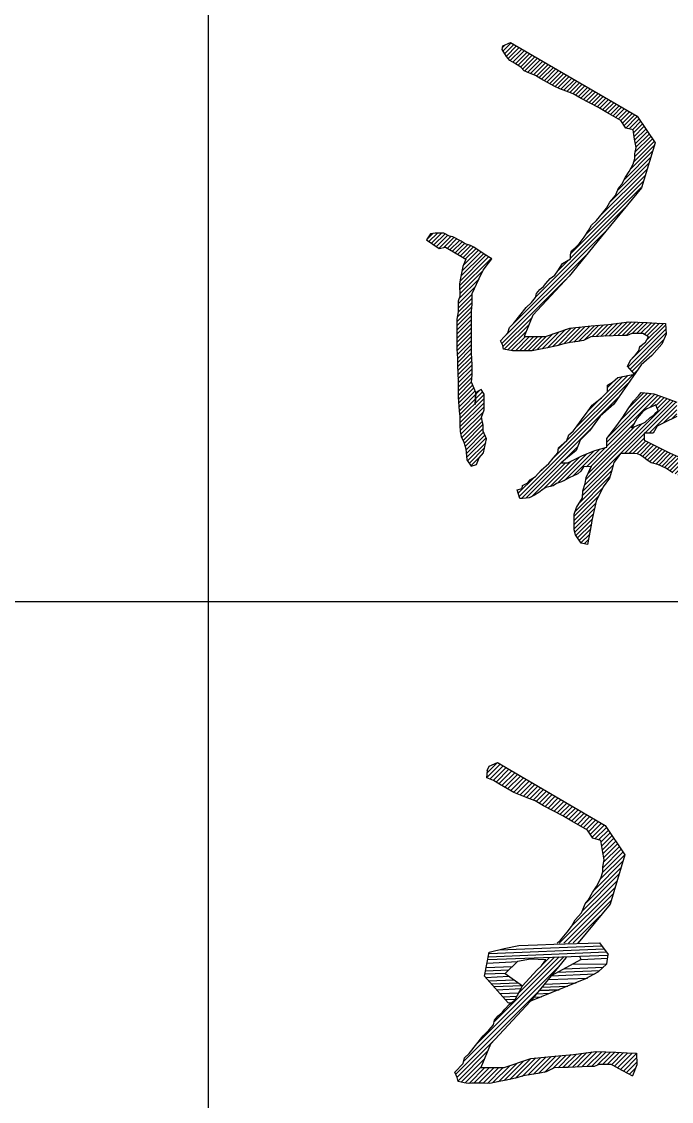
# Model space of a CAD drawing. Extents: x 14207793 to 14719554, y -1675802 to -1228715.
# Drawn here: x 14265126 to 14265692, y -1297161 to -1296219 of the extents above; entities that cross this region are included whole.
import ezdxf

# ---------------------------------------------------------------- set-up
doc = ezdxf.new("R2010")
doc.units = 0
doc.header["$LTSCALE"] = 500
doc.header["$MEASUREMENT"] = 0
doc.layers.get('0').update_dxf_attribs({"linetype": 'CONTINUOUS'})
doc.layers.add('PUB_TITLE', color=4, linetype='CONTINUOUS')

# ---------------------------------------------------------------- blocks, each defined once
blk = doc.blocks.new('A$C334A6C43')
at = {"ltscale": 0.333333}
h = blk.add_hatch(dxfattribs=at)
h.set_pattern_fill('ANSI31', color=6, scale=240, style=0)
h.set_pattern_definition([(45, (-85016923.297, 23698189.083), (-21.213203436, 21.213203436), [])])
h.paths.add_polyline_path([(79, -690), (51, -725), (31, -773), (16, -808), (-41, -873), (-76, -937), (-117, -987), (-179, -1063), (-229, -1108), (-259, -1162), (-304, -1230), (-354, -1300), (-396, -1340), (-431, -1370), (-444, -1408), (-444, -1453), (-526, -1502), (-571, -1575), (-601, -1620), (-651, -1655), (-694, -1703), (-719, -1735), (-754, -1765), (-790, -1805), (-799, -1848), (-841, -1898), (-894, -1950), (-1025, -2113), (-1066, -2155), (-1081, -2208), (-1156, -2288), (-1134, -2338), (-1126, -2374), (-1071, -2385), (-1034, -2392), (-1001, -2390), (-899, -2390), (-833, -2392), (-747, -2374), (-679, -2360), (-581, -2340), (-524, -2323), (-446, -2308), (-369, -2298), (-311, -2285), (-237, -2248), (-159, -2245), (-106, -2242), (86, -2235), (134, -2235), (181, -2216), (293, -2216), (351, -2248), (321, -2303), (264, -2348), (254, -2392), (231, -2418), (171, -2485), (139, -2548), (211, -2629), (276, -2535), (386, -2440), (489, -2323), (531, -2220), (526, -2112), (436, -2108), (334, -2102), (151, -2095), (-56, -2123), (-231, -2138), (-451, -2160), (-699, -2245), (-916, -2245), (-826, -2028), (-458, -1628), (-129, -1228), (281, -728), (419, -270), (236, 2), (-1054, 755), (-1131, 722), (-1139, 685), (-1094, 612), (-1061, 572), (-1014, 545), (-949, 502), (-916, 465), (-861, 442), (-800, 418), (-744, 385), (-611, 308), (-550, 282), (-486, 258), (-414, 230), (-334, 185), (-156, 92), (-71, 42), (71, -42), (121, -118), (195, -137), (211, -230), (226, -318), (214, -382), (214, -428), (196, -488), (156, -563), (119, -620)])
h.paths.add_polyline_path([(-1589, -1995), (-1601, -2068), (-1601, -2185), (-1601, -2288), (-1601, -2373), (-1596, -2470), (-1596, -2540), (-1589, -2698), (-1589, -2795), (-1589, -2860), (-1579, -3008), (-1571, -3058), (-1571, -3155), (-1566, -3215), (-1556, -3265), (-1531, -3323), (-1511, -3392), (-1501, -3505), (-1456, -3570), (-1401, -3550), (-1374, -3485), (-1329, -3433), (-1299, -3288), (-1334, -3210), (-1334, -3150), (-1349, -3068), (-1324, -2993), (-1324, -2835), (-1354, -2785), (-1408, -2817), (-1451, -2713), (-1446, -2638), (-1446, -2533), (-1451, -2415), (-1451, -2312), (-1451, -2213), (-1451, -2110), (-1451, -1985), (-1446, -1918), (-1446, -1808), (-1376, -1660), (-1334, -1570), (-1279, -1498), (-1245, -1453), (-1324, -1405), (-1429, -1333), (-1464, -1315), (-1516, -1298), (-1559, -1273), (-1644, -1228), (-1676, -1220), (-1734, -1190), (-1824, -1190), (-1869, -1198), (-1911, -1260), (-1846, -1304), (-1783, -1347), (-1716, -1333), (-1636, -1380), (-1561, -1424), (-1511, -1455), (-1541, -1532), (-1564, -1650), (-1576, -1708), (-1571, -1838), (-1589, -1885), (-1589, -1938)])
h.paths.add_polyline_path([(2339, -2640), (2289, -2703), (2239, -2800), (2146, -2862), (2091, -2938), (2056, -2972), (2036, -3002), (1994, -3040), (1961, -3083), (1933, -3119), (1889, -3185), (1816, -3292), (1799, -3348), (1729, -3403), (1674, -3465), (1619, -3505), (1619, -3462), (1619, -3388), (1619, -3325), (1619, -3288), (1609, -3240), (1599, -3200), (1619, -3115), (1619, -3040), (1621, -2967), (1624, -2925), (1629, -2848), (1629, -2787), (1631, -2608), (1644, -2528), (1654, -2448), (1646, -2355), (1659, -2293), (1661, -2251), (1664, -2195), (1669, -2080), (1669, -1990), (1656, -1913), (1656, -1860), (1601, -1802), (1541, -1785), (1486, -1942), (1456, -2150), (1416, -2410), (1414, -2510), (1389, -2678), (1389, -2798), (1374, -2930), (1374, -3080), (1374, -3238), (1379, -3450), (1384, -3525), (1391, -3598), (1411, -3685), (1429, -3755), (1379, -3772), (1264, -3740), (1096, -3668), (911, -3592), (766, -3520), (574, -3435), (309, -3303), (309, -3233), (399, -3233), (441, -3161), (509, -3128), (641, -3063), (641, -2982), (641, -2915), (559, -2885), (474, -2855), (406, -2831), (351, -2825), (279, -2817), (249, -2850), (199, -2905), (144, -2982), (91, -3068), (31, -3152), (-71, -3285), (-71, -3375), (-194, -3408), (-326, -3462), (-471, -3534), (-539, -3534), (-474, -3480), (-386, -3408), (-344, -3303), (-249, -3208), (-141, -3058), (-2, -2935), (84, -2812), (211, -2629), (41, -2665), (-14, -2713), (-66, -2743), (-66, -2810), (-126, -2870), (-222, -2945), (-264, -3003), (-331, -3096), (-376, -3158), (-416, -3212), (-459, -3248), (-481, -3305), (-566, -3383), (-571, -3433), (-621, -3488), (-664, -3540), (-741, -3610), (-799, -3673), (-854, -3708), (-879, -3738), (-931, -3765), (-937, -3795), (-986, -3810), (-959, -3898), (-931, -3898), (-864, -3893), (-811, -3865), (-766, -3838), (-721, -3805), (-694, -3785), (-619, -3768), (-586, -3745), (-536, -3730), (-499, -3713), (-449, -3685), (-419, -3670), (-369, -3648), (-339, -3618), (-311, -3575), (-231, -3572), (-261, -3633), (-284, -3683), (-294, -3745), (-316, -3822), (-321, -3893), (-381, -3990), (-404, -4060), (-404, -4158), (-404, -4220), (-391, -4270), (-334, -4356), (-269, -4368), (-256, -4298), (-231, -4172), (-224, -4123), (-181, -3925), (-111, -3778), (-45, -3691), (-29, -3633), (-16, -3585), (-1, -3530), (34, -3488), (66, -3440), (114, -3440), (191, -3440), (239, -3443), (271, -3458), (304, -3480), (336, -3505), (381, -3535), (446, -3553), (529, -3588), (599, -3637), (631, -3650), (709, -3683), (751, -3720), (824, -3738), (879, -3768), (939, -3782), (979, -3820), (1021, -3840), (1126, -3857), (1199, -3895), (1249, -3908), (1306, -3925), (1369, -3957), (1396, -3972), (1462, -4010), (1534, -3985), (1576, -3970), (1586, -3925), (1591, -3867), (1594, -3800), (1616, -3765), (1659, -3680), (1679, -3653), (1689, -3620), (1764, -3568), (1826, -3478), (1919, -3400), (1959, -3330), (1984, -3263), (2029, -3218), (2074, -3172), (2139, -3108), (2171, -3045), (2216, -2985), (2249, -2940), (2314, -2875), (2352, -2826), (2389, -2810), (2464, -2776), (2481, -2776), (2516, -2670), (2569, -2643), (2631, -2590), (2684, -2525), (2736, -2465), (2821, -2412), (2894, -2353), (2926, -2298), (2984, -2245), (3034, -2188), (3066, -2157), (3099, -2138), (3129, -2102), (3161, -2072), (3186, -2040), (3241, -2000), (3264, -1968), (3278, -1946), (3302, -1941), (3309, -1970), (3319, -2012), (3318, -2042), (3316, -2088), (3314, -2170), (3324, -2220), (3329, -2283), (3351, -2370), (3351, -2428), (3349, -2482), (3369, -2580), (3394, -2610), (3394, -2670), (3391, -2755), (3415, -2824), (3416, -2858), (3419, -2910), (3446, -2987), (3491, -3130), (3491, -3193), (3412, -3180), (3336, -3143), (3281, -3115), (3186, -3053), (3139, -3018), (3104, -3002), (3056, -3006), (3031, -2985), (2955, -2921), (2894, -2895), (2811, -2860), (2711, -2833), (2659, -2810), (2616, -2790), (2551, -2758), (2499, -2755), (2464, -2798), (2464, -2837), (2479, -2875), (2514, -2928), (2562, -3002), (2579, -3040), (2604, -3095), (2626, -3150), (2654, -3208), (2674, -3258), (2694, -3305), (2719, -3338), (2744, -3383), (2771, -3420), (2794, -3465), (2816, -3505), (2854, -3560), (2904, -3615), (2929, -3660), (2964, -3700), (3016, -3745), (3059, -3797), (3091, -3828), (3134, -3850), (3181, -3883), (3216, -3905), (3257, -3948), (3326, -3960), (3397, -3972), (3444, -3992), (3484, -4010), (3504, -4042), (3536, -4042), (3604, -4042), (3669, -4010), (3711, -3963), (3729, -3883), (3724, -3792), (3716, -3750), (3701, -3688), (3694, -3638), (3694, -3588), (3679, -3445), (3721, -3453), (3771, -3437), (3846, -3433), (3889, -3433), (3972, -3399), (4064, -3335), (4114, -3300), (4184, -3263), (4211, -3223), (4229, -3175), (4269, -3098), (4284, -3053), (4341, -2967), (4363, -2760), (4243, -2856), (4221, -2908), (4164, -3040), (4146, -3108), (4074, -3193), (3969, -3273), (3749, -3273), (3654, -3273), (3626, -3215), (3616, -3130), (3601, -3030), (3564, -2930), (3552, -2794), (3539, -2705), (3525, -2615), (3516, -2515), (3509, -2433), (3509, -2375), (3504, -2290), (3496, -2188), (3479, -2085), (3479, -2035), (3479, -1880), (3499, -1778), (3499, -1738), (3563, -1729), (3621, -1660), (3684, -1585), (3704, -1488), (3684, -1450), (3654, -1385), (3606, -1333), (3544, -1308), (3439, -1301), (3404, -1352), (3336, -1453), (3314, -1645), (3311, -1762), (3247, -1818), (3145, -1902), (2989, -2030), (2876, -2123), (2838, -2187), (2774, -2248), (2691, -2325), (2609, -2412), (2501, -2517), (2389, -2608)])
h.paths.add_polyline_path([(2706, -2998), (2764, -3030), (2789, -3043), (2831, -3058), (2871, -3078), (2918, -3109), (2954, -3132), (3004, -3165), (3029, -3165), (3059, -3185), (3091, -3208), (3129, -3208), (3151, -3238), (3172, -3266), (3198, -3275), (3226, -3285), (3284, -3305), (3344, -3330), (3366, -3345), (3396, -3370), (3489, -3375), (3529, -3395), (3534, -3443), (3534, -3497), (3544, -3563), (3561, -3628), (3581, -3695), (3589, -3770), (3586, -3825), (3586, -3848), (3546, -3870), (3524, -3870), (3486, -3865), (3451, -3860), (3396, -3848), (3374, -3835), (3341, -3808), (3319, -3795), (3274, -3768), (3224, -3747), (3189, -3722), (3169, -3702), (3144, -3673), (3126, -3642), (3086, -3602), (3041, -3575), (3009, -3527), (2989, -3502), (2969, -3483), (2931, -3415), (2914, -3392), (2889, -3350), (2886, -3317), (2856, -3275), (2816, -3230), (2811, -3200), (2796, -3170), (2776, -3143), (2759, -3112), (2749, -3093), (2739, -3068), (2706, -3030)], flags=16)
h.paths.add_polyline_path([(451, -3002), (431, -3022), (409, -3045), (369, -3073), (319, -3119), (284, -3135), (261, -3145), (183, -3178), (236, -3080), (261, -3050), (296, -3010), (336, -2985), (406, -2952), (426, -2943), (439, -2970)], flags=16)
h.paths.add_polyline_path([(4736, -2152), (4644, -1982), (4639, -1935), (4616, -1850), (4601, -1798), (4561, -1755), (4474, -1778), (4481, -1819), (4486, -1868), (4491, -1918), (4501, -1985), (4511, -2058), (4539, -2130), (4574, -2210), (4601, -2320), (4619, -2388), (4639, -2460), (4666, -2540), (4686, -2600), (4719, -2678), (4751, -2745), (4791, -2810), (4824, -2862), (4846, -2920), (4863, -2975), (4886, -3020), (4929, -3103), (4956, -3170), (4986, -3218), (5004, -3285), (5049, -3362), (5101, -3408), (5151, -3395), (5189, -3353), (5204, -3310), (5224, -3228), (5239, -3180), (5257, -3051), (5264, -3005), (5269, -2972), (5269, -2922), (5284, -2858), (5324, -2728), (5329, -2655), (5366, -2578), (5406, -2360), (5434, -2305), (5494, -2265), (5546, -2213), (5571, -2170), (5616, -2135), (5684, -2078), (5734, -2005), (5806, -1927), (5849, -1880), (5869, -1845), (5904, -1808), (5984, -1743), (6021, -1712), (6054, -1672), (6091, -1615), (6151, -1544), (6202, -1499), (6271, -1437), (6339, -1360), (6359, -1333), (6384, -1293), (6421, -1253), (6449, -1247), (6476, -1220), (6479, -1162), (6574, -1162), (6574, -1255), (6489, -1350), (6366, -1480), (6279, -1570), (6214, -1620), (6179, -1684), (6084, -1778), (6011, -1883), (5959, -1968), (5908, -2121), (5899, -2228), (5886, -2373), (5881, -2540), (5924, -2753), (5869, -2798), (5789, -2880), (5659, -3018), (5561, -3083), (5401, -3315), (5381, -3439), (5359, -3510), (5326, -3605), (5359, -3755), (5404, -3880), (5534, -3918), (5671, -3918), (5796, -3918), (6031, -3893), (6169, -3893), (6201, -3800), (6279, -3763), (6404, -3735), (6559, -3650), (6724, -3585), (6796, -3548), (6879, -3467), (7001, -3367), (7089, -3288), (7159, -3238), (7234, -3132), (7266, -3050), (7299, -2998), (7346, -2938), (7411, -2855), (7459, -2792), (7499, -2720), (7586, -2533), (7619, -2495), (7696, -2400), (7726, -2333), (7783, -2144), (7846, -2138), (7949, -2127), (8054, -2080), (8116, -2080), (8244, -2080), (8354, -2030), (8479, -2030), (8504, -1955), (8457, -1890), (8249, -1898), (8104, -1903), (8041, -1903), (7961, -1960), (7869, -1960), (7909, -1845), (7939, -1770), (7939, -1677), (7931, -1557), (7891, -1465), (7824, -1448), (7714, -1448), (7604, -1495), (7499, -1598), (7414, -1668), (7351, -1743), (7294, -1840), (7206, -1955), (7171, -2047), (7161, -2110), (7056, -2260), (6976, -2260), (6844, -2318), (6704, -2353), (6721, -2265), (6729, -2105), (6729, -2008), (6729, -1890), (6729, -1800), (6729, -1683), (6774, -1566), (6779, -1495), (6779, -1430), (6769, -1253), (6752, -1158), (6824, -1097), (6891, -1040), (7036, -917), (7114, -875), (7151, -802), (7058, -726), (6956, -775), (6884, -810), (6669, -952), (6489, -1063), (6346, -1170), (6216, -1270), (6159, -1355), (6001, -1508), (5871, -1677), (5736, -1785), (5654, -1895), (5571, -2018), (5476, -2035), (5476, -1990), (5521, -1830), (5621, -1635), (5664, -1520), (5736, -1413), (5795, -1245), (5828, -1173), (5894, -1032), (5944, -925), (5994, -818), (6051, -652), (6089, -560), (6159, -408), (6174, -323), (6109, -228), (6031, -233), (5986, -308), (5916, -422), (5871, -565), (5756, -730), (5751, -840), (5714, -925), (5686, -1027), (5621, -1170), (5596, -1268), (5576, -1345), (5556, -1423), (5514, -1510), (5431, -1638), (5376, -1588), (5304, -1530), (5226, -1462), (5171, -1398), (5129, -1315), (5021, -1213), (4954, -1150), (4909, -1078), (4841, -992), (4714, -895), (4651, -890), (4651, -960), (4689, -1022), (4734, -1085), (4826, -1182), (4861, -1280), (4995, -1379), (5084, -1468), (5166, -1550), (5259, -1668), (5278, -1735), (5149, -1813), (5201, -1813), (5355, -1813), (5314, -1880), (5274, -1945), (5221, -2023), (5191, -2095), (5161, -2173), (5084, -2275), (5114, -2345), (5114, -2433), (5211, -2470), (5211, -2412), (5284, -2412), (5249, -2618), (5226, -2680), (5186, -2767), (5166, -2833), (5134, -2935), (5098, -3017), (5114, -3086), (5060, -3086), (5046, -3028), (5025, -2935), (4971, -2855), (4905, -2757), (4884, -2703), (4834, -2575), (4806, -2473), (4781, -2370), (4749, -2280)])
h.paths.add_polyline_path([(6001, -2288), (6006, -2255), (6006, -2220), (6011, -2188), (6014, -2140), (6019, -2102), (6026, -2060), (6031, -2040), (6079, -1980), (6104, -1953), (6144, -1895), (6171, -1855), (6186, -1835), (6194, -1815), (6249, -1760), (6269, -1727), (6289, -1688), (6304, -1665), (6334, -1645), (6334, -1615), (6421, -1542), (6466, -1485), (6479, -1547), (6469, -1605), (6454, -1660), (6454, -1708), (6454, -1748), (6409, -1805), (6409, -1848), (6409, -1893), (6391, -1950), (6389, -2012), (6384, -2055), (6349, -2125), (6349, -2170), (6341, -2210), (6328, -2267), (6319, -2335), (6309, -2408), (6296, -2487), (6284, -2578), (6246, -2585), (6176, -2605), (6149, -2638), (6101, -2648), (6051, -2658), (6031, -2615), (6006, -2533), (6006, -2500), (6004, -2452), (5999, -2420), (5999, -2385), (6001, -2305)], flags=16)
h.paths.add_polyline_path([(5696, -3180), (5749, -3138), (5786, -3093), (5834, -3045), (5876, -3022), (5911, -3000), (5946, -2953), (6011, -3000), (6034, -3032), (6054, -3083), (6071, -3130), (6091, -3165), (6114, -3218), (6141, -3263), (6211, -3275), (6246, -3258), (6304, -3228), (6329, -3148), (6344, -3098), (6344, -3030), (6341, -2995), (6341, -2920), (6354, -2840), (6353, -2761), (6404, -2710), (6444, -2670), (6479, -2635), (6524, -2628), (6564, -2628), (6580, -2677), (6586, -2713), (6597, -2774), (6604, -2818), (6618, -2908), (6618, -2950), (6639, -3002), (6661, -3060), (6666, -3105), (6669, -3145), (6728, -3212), (6799, -3205), (6852, -3129), (6869, -3098), (6914, -3015), (6941, -2970), (6989, -2937), (7001, -2889), (7009, -2855), (7029, -2770), (7041, -2703), (7049, -2658), (7061, -2623), (7096, -2550), (7114, -2517), (7131, -2477), (7144, -2415), (7169, -2390), (7204, -2355), (7246, -2338), (7301, -2315), (7346, -2300), (7394, -2288), (7456, -2283), (7564, -2232), (7542, -2263), (7533, -2321), (7496, -2385), (7476, -2420), (7476, -2470), (7438, -2470), (7416, -2548), (7398, -2610), (7361, -2670), (7316, -2743), (7257, -2784), (7221, -2846), (7176, -2922), (7137, -2990), (7099, -3035), (7041, -3103), (6976, -3152), (6954, -3208), (6879, -3263), (6844, -3313), (6779, -3353), (6751, -3377), (6711, -3428), (6639, -3455), (6560, -3517), (6524, -3548), (6489, -3578), (6451, -3578), (6419, -3605), (6364, -3633), (6334, -3653), (6268, -3667), (6221, -3702), (6191, -3725), (6134, -3757), (6076, -3770), (6021, -3780), (5996, -3790), (5969, -3790), (5881, -3795), (5856, -3795), (5826, -3795), (5766, -3795), (5724, -3795), (5694, -3795), (5646, -3792), (5596, -3790), (5529, -3780), (5499, -3745), (5499, -3715), (5499, -3658), (5496, -3605), (5499, -3560), (5501, -3510), (5511, -3483), (5526, -3458), (5548, -3419), (5556, -3383), (5569, -3328), (5619, -3275), (5644, -3243), (5676, -3205)], flags=16)
h.paths.add_polyline_path([(6119, -2822), (6164, -2795), (6194, -2777), (6219, -2775), (6234, -2805), (6229, -2828), (6229, -2858), (6221, -2890), (6219, -2930), (6211, -2960), (6201, -2995), (6179, -2989), (6172, -2987), (6149, -2938), (6129, -2897), (6116, -2853)], flags=16)
h.paths.add_polyline_path([(6426, -2448), (6436, -2405), (6441, -2368), (6441, -2318), (6449, -2252), (6454, -2223), (6459, -2170), (6461, -2138), (6464, -2105), (6469, -2075), (6479, -2040), (6489, -1990), (6501, -1957), (6501, -1890), (6499, -1793), (6514, -1738), (6519, -1712), (6532, -1677), (6540, -1619), (6524, -1557), (6571, -1472), (6604, -1432), (6626, -1432), (6636, -1470), (6616, -1522), (6621, -1577), (6606, -1615), (6591, -1680), (6579, -1735), (6579, -1795), (6579, -1840), (6571, -1895), (6569, -1935), (6566, -1970), (6561, -2023), (6554, -2075), (6551, -2123), (6551, -2173), (6546, -2248), (6546, -2312), (6546, -2368), (6549, -2418), (6544, -2452), (6499, -2475), (6464, -2495), (6421, -2500)], flags=16)
h.paths.add_polyline_path([(6729, -2552), (6771, -2515), (6839, -2475), (6874, -2452), (6916, -2425), (6946, -2438), (6974, -2475), (6949, -2522), (6921, -2592), (6909, -2668), (6891, -2708), (6866, -2748), (6844, -2820), (6824, -2877), (6797, -2920), (6754, -2860), (6754, -2812), (6754, -2772), (6754, -2740), (6749, -2695), (6744, -2638), (6744, -2590)], flags=16)
h.paths.add_polyline_path([(7259, -2160), (7259, -2112), (7304, -2050), (7339, -1998), (7366, -1953), (7416, -1901), (7441, -1868), (7466, -1835), (7519, -1780), (7551, -1735), (7595, -1674), (7631, -1650), (7661, -1630), (7691, -1602), (7766, -1562), (7786, -1618), (7784, -1655), (7784, -1688), (7784, -1722), (7771, -1773), (7769, -1817), (7721, -1860), (7721, -1915), (7696, -1945), (7694, -1975), (7679, -2015), (7679, -2045), (7611, -2078), (7571, -2095), (7524, -2095), (7414, -2123), (7359, -2140), (7324, -2140), (7291, -2160)], flags=16)
at = {"color": 6, "ltscale": 0.333333}
for points in [[(-1054, 755), (236, 2), (419, -270), (281, -728), (-129, -1228), (-458, -1628), (-826, -2028), (-916, -2245), (-699, -2245), (-451, -2160), (-231, -2138), (-56, -2123), (151, -2095), (334, -2102), (436, -2108), (526, -2112), (531, -2220), (489, -2323), (386, -2440), (276, -2535), (84, -2812), (-2, -2935), (-141, -3058), (-249, -3208), (-344, -3303), (-386, -3408), (-474, -3480), (-539, -3534), (-471, -3534), (-326, -3462), (-194, -3408), (-71, -3375), (-71, -3285), (31, -3152), (91, -3068), (144, -2982), (199, -2905), (249, -2850), (249, -2850), (279, -2817), (351, -2825), (406, -2831), (474, -2855), (559, -2885), (641, -2915)], [(641, -3063), (509, -3128), (441, -3161), (399, -3233), (309, -3233), (309, -3303), (309, -3303), (574, -3435), (766, -3520)], [(599, -3637), (529, -3588), (529, -3588), (446, -3553), (381, -3535), (381, -3535), (336, -3505), (304, -3480), (271, -3458), (239, -3443), (191, -3440), (114, -3440), (66, -3440), (66, -3440), (34, -3488), (-1, -3530), (-16, -3585), (-29, -3633), (-45, -3691), (-45, -3691), (-111, -3778), (-181, -3925), (-181, -3925), (-224, -4123), (-231, -4172), (-256, -4298), (-269, -4368), (-334, -4356), (-334, -4356), (-391, -4270), (-404, -4220), (-404, -4158), (-404, -4060), (-381, -3990), (-321, -3893), (-316, -3822), (-294, -3745), (-284, -3683), (-261, -3633), (-261, -3633), (-231, -3572), (-246, -3602), (-261, -3633), (-231, -3572), (-311, -3575), (-339, -3618), (-369, -3648), (-419, -3670), (-449, -3685), (-499, -3713), (-536, -3730), (-586, -3745), (-619, -3768), (-694, -3785), (-721, -3805), (-766, -3838), (-811, -3865), (-864, -3893), (-931, -3898), (-959, -3898), (-959, -3898), (-986, -3810), (-937, -3795), (-931, -3765), (-879, -3738), (-854, -3708), (-799, -3673), (-799, -3673), (-741, -3610), (-741, -3610), (-664, -3540), (-621, -3488), (-571, -3433), (-566, -3383), (-566, -3383), (-481, -3305), (-481, -3305), (-459, -3248), (-416, -3212), (-416, -3212), (-376, -3158), (-331, -3096), (-264, -3003), (-264, -3003), (-222, -2945), (-222, -2945), (-126, -2870), (-66, -2810), (-66, -2743), (-14, -2713), (-14, -2713), (41, -2665), (211, -2629), (139, -2548), (171, -2485), (231, -2418), (254, -2392), (264, -2348), (264, -2348), (264, -2348), (321, -2303), (321, -2303), (321, -2303), (351, -2248), (351, -2248), (293, -2216), (293, -2216), (181, -2216), (181, -2216), (134, -2235), (86, -2235), (86, -2235), (-106, -2242), (-159, -2245), (-237, -2248), (-311, -2285), (-369, -2298), (-369, -2298), (-446, -2308), (-524, -2323), (-524, -2323), (-581, -2340), (-679, -2360), (-747, -2374), (-833, -2392), (-899, -2390), (-1001, -2390), (-1034, -2392), (-1071, -2385), (-1126, -2374), (-1134, -2338), (-1134, -2338), (-1156, -2288), (-1156, -2288), (-1081, -2208), (-1081, -2208), (-1066, -2155), (-1025, -2113), (-894, -1950), (-841, -1898), (-799, -1848), (-790, -1805), (-754, -1765), (-719, -1735), (-694, -1703), (-694, -1703), (-651, -1655), (-651, -1655), (-601, -1620), (-571, -1575), (-571, -1575), (-526, -1502), (-444, -1453), (-444, -1408), (-431, -1370), (-396, -1340), (-354, -1300), (-354, -1300), (-304, -1230), (-259, -1162), (-229, -1108), (-179, -1063), (-179, -1063), (-117, -987), (-76, -937), (-41, -873), (-41, -873), (16, -808), (31, -773), (51, -725), (79, -690), (79, -690), (119, -620), (156, -563), (196, -488), (214, -428), (214, -382), (226, -318), (211, -230), (195, -137), (121, -118), (71, -42), (71, -42), (-71, 42), (-71, 42), (-156, 92), (-156, 92), (-334, 185), (-414, 230), (-486, 258), (-550, 282), (-611, 308), (-611, 308), (-744, 385), (-800, 418), (-861, 442), (-916, 465), (-949, 502), (-1014, 545), (-1061, 572), (-1094, 612), (-1094, 612), (-1139, 685), (-1139, 685), (-1131, 722), (-1054, 755), (-1026, 739)], [(-1869, -1198), (-1911, -1260), (-1846, -1304), (-1783, -1347), (-1716, -1333), (-1716, -1333), (-1716, -1333), (-1636, -1380), (-1561, -1424), (-1561, -1424), (-1561, -1424), (-1511, -1455), (-1511, -1455), (-1511, -1455), (-1541, -1532), (-1541, -1532), (-1564, -1650), (-1576, -1708), (-1571, -1838), (-1571, -1838), (-1589, -1885), (-1589, -1938), (-1589, -1995), (-1601, -2068), (-1601, -2185), (-1601, -2288), (-1601, -2373), (-1601, -2373), (-1596, -2470), (-1596, -2540), (-1596, -2540), (-1589, -2698), (-1589, -2795), (-1589, -2860), (-1579, -3008), (-1571, -3058), (-1571, -3058), (-1571, -3155), (-1566, -3215), (-1556, -3265), (-1531, -3323), (-1511, -3392), (-1511, -3392), (-1501, -3505), (-1501, -3505), (-1456, -3570), (-1456, -3570), (-1456, -3570), (-1401, -3550), (-1374, -3485), (-1329, -3433), (-1299, -3288), (-1299, -3288), (-1334, -3210), (-1334, -3150), (-1349, -3068), (-1324, -2993), (-1324, -2835), (-1354, -2785), (-1408, -2817), (-1416, -2938), (-1408, -2817), (-1451, -2713), (-1446, -2638), (-1446, -2638), (-1446, -2533), (-1451, -2415), (-1451, -2312), (-1451, -2213), (-1451, -2110), (-1451, -1985), (-1446, -1918), (-1446, -1808), (-1446, -1808), (-1376, -1660), (-1334, -1570), (-1334, -1570), (-1279, -1498), (-1245, -1453), (-1324, -1405), (-1324, -1405), (-1429, -1333), (-1464, -1315), (-1516, -1298), (-1559, -1273), (-1559, -1273), (-1644, -1228), (-1676, -1220), (-1676, -1220), (-1734, -1190), (-1734, -1190), (-1824, -1190), (-1824, -1190), (-1869, -1198)], [(406, -2952), (336, -2985), (296, -3010), (261, -3050), (236, -3080), (183, -3178), (183, -3156), (183, -3178), (183, -3178), (183, -3178), (261, -3145), (284, -3135), (319, -3119), (369, -3073), (409, -3045), (431, -3022), (451, -3002), (451, -3002), (439, -2970), (426, -2943), (406, -2952), (406, -2952)]]:
    blk.add_lwpolyline(points, dxfattribs=at)
blk = doc.blocks.new('whb')
at = {"color": 6, "ltscale": 0.333333}
for p, q in [((7937213.1, -471142.9, -6886), (7937224.7, -471131.3, -6886)), ((7937215.4, -471135.2, -6886), (7937224.7, -471131.3, -6886)), ((7937224.7, -471131.3, -6886), (7937228.1, -471133.2, -6886)), ((7937224.7, -471131.3, -6886), (7937345.6, -471201.8, -6886)), ((7937212.7, -471148.5, -6886), (7937228, -471133.2, -6886)), ((7937213.3, -471140.1, -6886), (7937212.7, -471148.5, -6886)), ((7937213.3, -471140.1, -6886), (7937215.4, -471135.2, -6886)), ((7937214.5, -471139.7, -6886), (7937214.5, -471139.7, -6886)), ((7937216.3, -471150, -6886), (7937231.2, -471135.1, -6886)), ((7937220, -471151.4, -6886), (7937234.5, -471136.9, -6886)), ((7937223.3, -471153.3, -6886), (7937237.7, -471138.8, -6886)), ((7937226.5, -471155.2, -6886), (7937240.9, -471140.7, -6886)), ((7937229.7, -471157.1, -6886), (7937244.2, -471142.6, -6886)), ((7937233, -471159, -6886), (7937247.4, -471144.5, -6886)), ((7937212.8, -471148.5, -6886), (7937212.7, -471148.5, -6886)), ((7937220.2, -471151.5, -6886), (7937212.8, -471148.5, -6886)), ((7937227, -471155.5, -6886), (7937220.2, -471151.5, -6886)), ((7937243.1, -471164.9, -6886), (7937227, -471155.5, -6886)), ((7937236.2, -471160.9, -6886), (7937250.7, -471146.4, -6886)), ((7937239.4, -471162.8, -6886), (7937253.9, -471148.3, -6886)), ((7937242.7, -471164.7, -6886), (7937257.2, -471150.2, -6886)), ((7937246.3, -471166.2, -6886), (7937260.4, -471152.1, -6886)), ((7937249.9, -471167.7, -6886), (7937263.6, -471154, -6886)), ((7937253.6, -471169.2, -6886), (7937266.9, -471155.9, -6886)), ((7937243.1, -471164.9, -6886), (7937243.1, -471164.9, -6886)), ((7937250.5, -471168, -6886), (7937243.1, -471164.9, -6886)), ((7937258.2, -471170.9, -6886), (7937250.5, -471168, -6886)), ((7937257.3, -471170.6, -6886), (7937270.1, -471157.8, -6886)), ((7937261, -471172, -6886), (7937273.4, -471159.6, -6886)), ((7937264.7, -471173.4, -6886), (7937276.6, -471161.5, -6886)), ((7937268.3, -471175, -6886), (7937279.9, -471163.4, -6886)), ((7937271.6, -471176.8, -6886), (7937283.1, -471165.3, -6886)), ((7937274.9, -471178.7, -6886), (7937286.3, -471167.2, -6886)), ((7937278.2, -471180.5, -6886), (7937289.6, -471169.1, -6886)), ((7937267, -471174.3, -6886), (7937258.2, -471170.9, -6886)), ((7937276.6, -471179.7, -6886), (7937267, -471174.3, -6886)), ((7937298.1, -471190.9, -6886), (7937276.6, -471179.7, -6886)), ((7937281.6, -471182.3, -6886), (7937292.8, -471171, -6886)), ((7937284.9, -471184, -6886), (7937296.1, -471172.9, -6886)), ((7937288.3, -471185.8, -6886), (7937299.3, -471174.8, -6886)), ((7937291.7, -471187.5, -6886), (7937302.6, -471176.7, -6886)), ((7937295.1, -471189.3, -6886), (7937305.8, -471178.6, -6886)), ((7937298.4, -471191.1, -6886), (7937309, -471180.5, -6886)), ((7937298.1, -471190.9, -6886), (7937298.1, -471190.9, -6886)), ((7937308.4, -471196.9, -6886), (7937298.1, -471190.9, -6886)), ((7937301.6, -471193, -6886), (7937312.3, -471182.3, -6886)), ((7937304.9, -471194.9, -6886), (7937315.5, -471184.2, -6886)), ((7937308.1, -471196.8, -6886), (7937318.8, -471186.1, -6886)), ((7937311.3, -471198.7, -6886), (7937322, -471188, -6886)), ((7937314.5, -471200.6, -6886), (7937325.2, -471189.9, -6886)), ((7937317.8, -471202.5, -6886), (7937328.5, -471191.8, -6886)), ((7937321, -471204.4, -6886), (7937331.7, -471193.7, -6886)), ((7937308.4, -471196.9, -6886), (7937308.4, -471196.9, -6886)), ((7937325.7, -471207.2, -6886), (7937308.4, -471196.9, -6886)), ((7937324.2, -471206.4, -6886), (7937335, -471195.6, -6886)), ((7937326.8, -471208.9, -6886), (7937338.2, -471197.5, -6886)), ((7937328.8, -471212, -6886), (7937341.5, -471199.4, -6886)), ((7937330.9, -471215.1, -6886), (7937344.7, -471201.3, -6886)), ((7937334.1, -471217, -6886), (7937347.1, -471204, -6886)), ((7937345.6, -471201.8, -6886), (7937367.7, -471234.8, -6886)), ((7937325.7, -471207.2, -6886), (7937325.7, -471207.2, -6886)), ((7937331.7, -471216.3, -6886), (7937325.7, -471207.2, -6886)), ((7937340.7, -471218.7, -6886), (7937331.7, -471216.3, -6886)), ((7937338.2, -471218, -6886), (7937349.2, -471207.1, -6886)), ((7937341, -471220.4, -6886), (7937351.2, -471210.1, -6886)), ((7937341.7, -471224.8, -6886), (7937353.3, -471213.2, -6886)), ((7937342.5, -471229.2, -6886), (7937355.3, -471216.3, -6886)), ((7937342.6, -471229.9, -6886), (7937340.7, -471218.7, -6886)), ((7937344.4, -471240.5, -6886), (7937342.6, -471229.9, -6886)), ((7937342.9, -471249.3, -6886), (7937363.6, -471228.6, -6886)), ((7937343.2, -471233.5, -6886), (7937357.4, -471219.4, -6886)), ((7937343.9, -471243.1, -6886), (7937361.5, -471225.5, -6886)), ((7937344, -471237.9, -6886), (7937359.4, -471222.4, -6886)), ((7937333.2, -471274.4, -6886), (7937365.5, -471242.1, -6886)), ((7937340.1, -471262.3, -6886), (7937367.7, -471234.7, -6886)), ((7937342.7, -471254.6, -6886), (7937365.6, -471231.7, -6886)), ((7937342.9, -471248.4, -6886), (7937344.4, -471240.5, -6886)), ((7937367.7, -471234.8, -6886), (7937351.1, -471290.1, -6886)), ((7937324.5, -471288.2, -6886), (7937363.3, -471249.4, -6886)), ((7937340.8, -471261.1, -6886), (7937342.9, -471253.8, -6886)), ((7937342.9, -471253.8, -6886), (7937342.9, -471248.4, -6886)), ((7937308.3, -471314.7, -6886), (7937358.9, -471264.1, -6886)), ((7937319.7, -471298.1, -6886), (7937361.1, -471256.7, -6886)), ((7937335.9, -471270.2, -6886), (7937340.8, -471261.1, -6886)), ((7937294.1, -471334, -6886), (7937356.7, -471271.4, -6886)), ((7937326.6, -471285.6, -6886), (7937331.4, -471277.1, -6886)), ((7937331.4, -471277.1, -6886), (7937335.9, -471270.2, -6886)), ((7937299.3, -471333.9, -6886), (7937354.5, -471278.7, -6886)), ((7937304.5, -471333.9, -6886), (7937352.3, -471286.1, -6886)), ((7937351.1, -471290.1, -6886), (7937315.3, -471333.7, -6886)), ((7937320.8, -471295.6, -6886), (7937323.2, -471289.8, -6886)), ((7937323.2, -471289.8, -6886), (7937326.6, -471285.6, -6886)), ((7937326.6, -471285.6, -6886), (7937326.6, -471285.6, -6886)), ((7937312, -471307.7, -6886), (7937319, -471299.8, -6886)), ((7937319, -471299.8, -6886), (7937320.8, -471295.6, -6886)), ((7937307.9, -471315.4, -6886), (7937312, -471307.7, -6886)), ((7937309.7, -471333.8, -6886), (7937340.5, -471303, -6886)), ((7937312, -471307.7, -6886), (7937312, -471307.7, -6886)), ((7937295.4, -471330.7, -6886), (7937302.9, -471321.6, -6886)), ((7937302.9, -471321.6, -6886), (7937307.9, -471315.4, -6886)), ((7937226.8, -471341.3, -6886), (7937341.9, -471336.9, -6886)), ((7937232.3, -471339.8, -6886), (7937248.7, -471336.5, -6886)), ((7937248.7, -471336.5, -6886), (7937269.9, -471336, -6886)), ((7937248.7, -471336.5, -6886), (7937248.7, -471336.5, -6886)), ((7937269.9, -471336, -6886), (7937288, -471335.3, -6886)), ((7937288, -471335.3, -6886), (7937339.3, -471333.5, -6886)), ((7937291.6, -471334, -6886), (7937295.4, -471330.7, -6886)), ((7937294.9, -471332.8, -6886), (7937294.9, -471332.8, -6886)), ((7937295.4, -471330.7, -6886), (7937295.4, -471330.7, -6886)), ((7937314.9, -471333.8, -6886), (7937317.1, -471331.5, -6886)), ((7937339.3, -471333.5, -6886), (7937349.1, -471346.6, -6886)), ((7937202, -471446.7, -6886), (7937299.3, -471349.3, -6886)), ((7937210.3, -471371), (7937215.7, -471344.1)), ((7937214, -471352.5, -6886), (7937349, -471347.4, -6886)), ((7937214.7, -471349.2, -6886), (7937347.1, -471343.9, -6886)), ((7937215.4, -471345.6, -6886), (7937344.5, -471340.4, -6886)), ((7937215.7, -471344.1, -6886), (7937232.3, -471339.8, -6886)), ((7937221.1, -471422.4, -6886), (7937294, -471349.5, -6886)), ((7937249, -471389.4, -6886), (7937288.7, -471349.7, -6886)), ((7937301.5, -471350.6, -6886), (7937261.7, -471399.1, -6886)), ((7937275.2, -471358, -6886), (7937283.3, -471349.9, -6886)), ((7937302.6, -471349.2, -6886), (7937301.5, -471350.6, -6886)), ((7937318.8, -471352.2, -6886), (7937316.8, -471348.6, -2445.9)), ((7937318.8, -471352.2, -6886), (7937348.5, -471351, -6886)), ((7937347.6, -471357.3), (7937349.1, -471346.6)), ((7937186.9, -471466.9, -6886), (7937293.7, -471360, -6886)), ((7937212, -471361.4, -6886), (7937241.5, -471360.3, -6886)), ((7937213.2, -471356.6, -6886), (7937247.3, -471354.6, -6886)), ((7937220.4, -471358.7, -6886), (7937220.4, -471358.7, -6886)), ((7937233.5, -471368), (7937247.3, -471354.6, -6886)), ((7937262, -471352.1, -6886), (7937247.3, -471354.6, -6886)), ((7937279.1, -471352.6, -6886), (7937262, -471352.1, -6886)), ((7937269.1, -471364.2, -6886), (7937274.2, -471359.4, -6886)), ((7937274.2, -471359.4, -6886), (7937279.1, -471352.6, -6886)), ((7937274.2, -471359.4, -6886), (7937274.2, -471359.4, -6886)), ((7937318.8, -471352.2, -6886), (7937285.1, -471370.6)), ((7937299.6, -471362.7), (7937343.6, -471361)), ((7937308.6, -471357.7), (7937347.6, -471357.3)), ((7937347.6, -471357.3, -6886), (7937337.5, -471366.7, -6886)), ((7937210.3, -471371, -6886), (7937236.8, -471400.8, -6886)), ((7937210.6, -471368.4, -6886), (7937234, -471367.5, -6886)), ((7937211.2, -471365.1, -6886), (7937237.6, -471364.1, -6886)), ((7937211.3, -471372.4, -6886), (7937237.4, -471370.9, -6886)), ((7937214.8, -471376.1, -6886), (7937243.2, -471375, -6886)), ((7937233.5, -471368, -6886), (7937252.9, -471382, -6886)), ((7937252.9, -471382, -6886), (7937269.1, -471364.2, -6886)), ((7937323.7, -471374.2, -6886), (7937261.7, -471399.1, -6886)), ((7937281.6, -471374.8, -6886), (7937325.7, -471373.1, -6886)), ((7937285.1, -471370.6), (7937334.1, -471368.6)), ((7937292.3, -471366.7), (7937339.6, -471364.8)), ((7937337.5, -471366.7, -6886), (7937323.7, -471374.2, -6886)), ((7937337.5, -471366.7, -6886), (7937337.5, -471366.7, -6886)), ((7937218, -471379.7, -6886), (7937248, -471378.5, -6886)), ((7937220.8, -471382.8, -6886), (7937252.4, -471381.6, -6886)), ((7937224.1, -471386.5, -6886), (7937251.4, -471384.9, -6886)), ((7937244.3, -471398.1, -6886), (7937252.9, -471382, -6886)), ((7937271.6, -471387, -6886), (7937293.9, -471386.2, -6886)), ((7937271.7, -471386.9, -6886), (7937294.1, -471386.1, -6886)), ((7937274.6, -471383.3, -6886), (7937303.9, -471382.1, -6886)), ((7937277.4, -471379.9, -6886), (7937312.9, -471378.5, -6886)), ((7937178, -471480.9, -6886), (7937270.4, -471388.5, -6886)), ((7937261.7, -471399.1, -6886), (7937217.1, -471447.4, -6886)), ((7937227.7, -471390.6, -6886), (7937248.8, -471389.7, -6886)), ((7937230.8, -471394.1, -6886), (7937246.8, -471393.4, -6886)), ((7937233.7, -471397.2, -6886), (7937245, -471396.8, -6886)), ((7937238.2, -471402.3, -6886), (7937244.3, -471398.1, -6886)), ((7937247.9, -471392.7, -6886), (7937247.9, -471392.7, -6886)), ((7937265.5, -471394.5, -6886), (7937274.1, -471394.1, -6886)), ((7937268.6, -471390.7, -6886), (7937284.1, -471390.1, -6886)), ((7937230.1, -471412, -6886), (7937233.1, -471408.1, -6886)), ((7937233.1, -471408.1, -6886), (7937238.2, -471402.3, -6886)), ((7937233.1, -471408.1, -6886), (7937233.1, -471408.1, -6886)), ((7937236.8, -471400.8, -6886), (7937240.8, -471400.5, -6886)), ((7937238.2, -471402.3, -6886), (7937238.2, -471402.3, -6886)), ((7937220.4, -471425.6, -6886), (7937221.5, -471420.5, -6886)), ((7937221.5, -471420.5, -6886), (7937225.8, -471415.7, -6886)), ((7937225.8, -471415.7, -6886), (7937230.1, -471412, -6886)), ((7937208.9, -471438, -6886), (7937215.3, -471431.8, -6886)), ((7937215.3, -471431.8, -6886), (7937220.4, -471425.6, -6886)), ((7937179.6, -471484.4, -6886), (7937222.4, -471441.6, -6886)), ((7937193.1, -471457.8, -6886), (7937208.9, -471438, -6886)), ((7937217.1, -471447.4, -6886), (7937206.2, -471473.7, -6886)), ((7937180.6, -471488.6, -6886), (7937213.7, -471455.4, -6886)), ((7937188, -471462.8, -6886), (7937193.1, -471457.8, -6886)), ((7937277.4, -471479, -6886), (7937296.3, -471460.1, -6886)), ((7937286.6, -471474.9, -6886), (7937301.9, -471459.6, -6886)), ((7937289, -471460.7, -6886), (7937310.2, -471458.9, -6886)), ((7937292.8, -471473.9, -6886), (7937307.6, -471459.1, -6886)), ((7937298.2, -471473.7, -6886), (7937313.3, -471458.5, -6886)), ((7937303.5, -471473.5, -6886), (7937319.3, -471457.7, -6886)), ((7937308.9, -471473.3, -6886), (7937325.2, -471456.9, -6886)), ((7937310.2, -471458.9, -6886), (7937335.3, -471455.6, -6886)), ((7937314.2, -471473, -6886), (7937331.1, -471456.1, -6886)), ((7937319.5, -471472.8, -6886), (7937336.7, -471455.6, -6886)), ((7937324.9, -471472.6, -6886), (7937341.7, -471455.8, -6886)), ((7937330.1, -471472.5, -6886), (7937346.6, -471456, -6886)), ((7937335.3, -471455.6, -6886), (7937357.4, -471456.5, -6886)), ((7937336.6, -471471.1, -6886), (7937351.5, -471456.3, -6886)), ((7937342.7, -471470.2, -6886), (7937356.4, -471456.5, -6886)), ((7937347.8, -471470.2, -6886), (7937361.4, -471456.7, -6886)), ((7937352.8, -471470.4, -6886), (7937366.2, -471456.9, -6886)), ((7937356.1, -471472.2, -6886), (7937371.1, -471457.2, -6886)), ((7937357.4, -471456.5, -6886), (7937369.8, -471457.1, -6886)), ((7937359.4, -471474, -6886), (7937376, -471457.4, -6886)), ((7937362.8, -471475.8, -6886), (7937380.7, -471457.9, -6886)), ((7937369.8, -471457.1, -6886), (7937380.7, -471457.6, -6886)), ((7937380.7, -471457.6, -6886), (7937381.3, -471470.7, -6886)), ((7937177.1, -471478.9, -6886), (7937186.2, -471469.2, -6886)), ((7937184.3, -471490, -6886), (7937210.1, -471464.2, -6886)), ((7937186.2, -471469.2, -6886), (7937188, -471462.8, -6886)), ((7937186.2, -471469.2, -6886), (7937186.2, -471469.2, -6886)), ((7937219.4, -471490.8, -6886), (7937238.6, -471471.6, -6886)), ((7937225.9, -471489.5, -6886), (7937246.4, -471469, -6886)), ((7937232.3, -471488.2, -6886), (7937254.2, -471466.3, -6886)), ((7937232.5, -471473.7, -6886), (7937262.4, -471463.5, -6886)), ((7937238.8, -471486.9, -6886), (7937262.1, -471463.6, -6886)), ((7937245.2, -471485.5, -6886), (7937267.9, -471462.9, -6886)), ((7937252.4, -471483.5, -6886), (7937273.6, -471462.3, -6886)), ((7937258.9, -471482.1, -6886), (7937279.3, -471461.7, -6886)), ((7937262.4, -471463.5, -6886), (7937289, -471460.7, -6886)), ((7937265.1, -471481, -6886), (7937285, -471461.1, -6886)), ((7937271, -471480.3, -6886), (7937290.7, -471460.6, -6886)), ((7937327.5, -471472.5, -6886), (7937304.2, -471473.4, -6886)), ((7937327.5, -471472.5, -6886), (7937327.5, -471472.5, -6886)), ((7937333.2, -471472.5, -6886), (7937327.5, -471472.5, -6886)), ((7937339, -471470.2, -6886), (7937333.2, -471472.5, -6886)), ((7937339, -471470.2, -6886), (7937339, -471470.2, -6886)), ((7937352.5, -471470.2, -6886), (7937339, -471470.2, -6886)), ((7937352.5, -471470.2, -6886), (7937352.5, -471470.2, -6886)), ((7937359.5, -471474, -6886), (7937352.5, -471470.2, -6886)), ((7937366.2, -471477.5, -6886), (7937380.9, -471462.8, -6886)), ((7937369.6, -471479.3, -6886), (7937381.2, -471467.7, -6886)), ((7937381.3, -471470.7, -6886), (7937376.2, -471483.1, -6886)), ((7937177.1, -471478.9, -6886), (7937177.1, -471478.9, -6886)), ((7937179.8, -471484.9, -6886), (7937177.1, -471478.9, -6886)), ((7937188.5, -471490.9, -6886), (7937206.5, -471472.9, -6886)), ((7937193.1, -471491.5, -6886), (7937210.8, -471473.7, -6886)), ((7937198.4, -471491.3, -6886), (7937216, -471473.7, -6886)), ((7937203.5, -471491.3, -6886), (7937221.1, -471473.7, -6886)), ((7937206.2, -471473.7, -6886), (7937232.5, -471473.7, -6886)), ((7937208.7, -471491.3, -6886), (7937226.2, -471473.7, -6886)), ((7937213.7, -471491.4, -6886), (7937231.4, -471473.7, -6886)), ((7937253.7, -471483.1, -6886), (7937246.7, -471485.2, -6886)), ((7937263, -471481.3, -6886), (7937253.7, -471483.1, -6886)), ((7937253.7, -471483.1, -6886), (7937253.7, -471483.1, -6886)), ((7937272.4, -471480.1, -6886), (7937263, -471481.3, -6886)), ((7937279.4, -471478.6, -6886), (7937272.4, -471480.1, -6886)), ((7937272.4, -471480.1, -6886), (7937272.4, -471480.1, -6886)), ((7937288.4, -471474, -6886), (7937279.4, -471478.6, -6886)), ((7937297.8, -471473.7, -6886), (7937288.4, -471474, -6886)), ((7937304.2, -471473.4, -6886), (7937297.8, -471473.7, -6886)), ((7937359.5, -471474, -6886), (7937359.5, -471474, -6886)), ((7937359.5, -471474, -6886), (7937376.3, -471482.8, -6886)), ((7937372.9, -471481, -6886), (7937379.9, -471474, -6886)), ((7937179.8, -471484.9, -6886), (7937179.8, -471484.9, -6886)), ((7937180.8, -471489.3, -6886), (7937179.8, -471484.9, -6886)), ((7937187.4, -471490.7, -6886), (7937180.8, -471489.3, -6886)), ((7937191.9, -471491.6, -6886), (7937187.4, -471490.7, -6886)), ((7937195.9, -471491.3, -6886), (7937191.9, -471491.6, -6886)), ((7937208.3, -471491.3, -6886), (7937195.9, -471491.3, -6886)), ((7937216.2, -471491.5, -6886), (7937208.3, -471491.3, -6886)), ((7937226.6, -471489.3, -6886), (7937216.2, -471491.5, -6886)), ((7937234.9, -471487.7, -6886), (7937226.6, -471489.3, -6886)), ((7937246.7, -471485.2, -6886), (7937234.9, -471487.7, -6886))]:
    blk.add_line(p, q, dxfattribs=at)

msp = doc.modelspace()

# ---------------------------------------------------------------- linework, layer by layer
at = {"layer": 'PUB_TITLE'}
for p, q in [((14265288.17, -1295140.43, -1620.52), (14265288.17, -1299334.45, -1620.52)), ((14262792.41, -1296724.66, -1620.52), (14266461.1, -1296724.66, -1620.52))]:
    msp.add_line(p, q, dxfattribs=at)

# ---------------------------------------------------------------- block references
at = {"color": 6, "ltscale": 0.333333, "xscale": 0.0854687129445374, "yscale": 0.0854687129445374, "zscale": 0.08546871300000003}
msp.add_blockref('A$C334A6C43', (14265641.62, -1296301.57, 0.81), dxfattribs=at)
at = {"xscale": 0.7769882997348904, "yscale": 0.7769883000636473, "zscale": 0.7769883000000001}
msp.add_blockref('whb', (8098409.31, -930801.63, -19937.72), dxfattribs=at)

doc.saveas('drawing.dxf')
